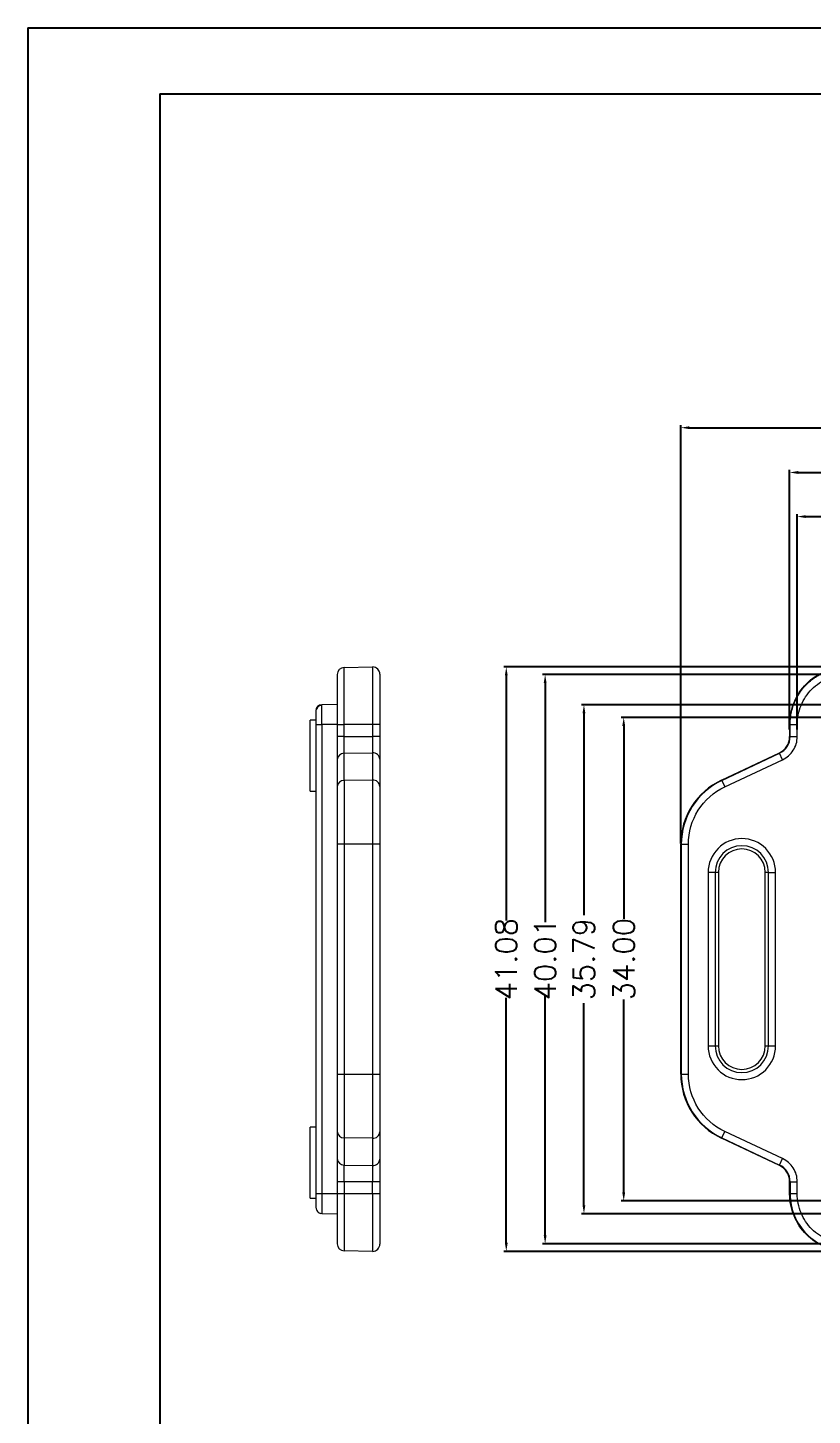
# Model space of a CAD drawing. Header units: inches. Extents: x -870 to -275, y 557 to 752.
# Drawn here: x -869.9 to -814.7, y 654.3 to 751.8 of the extents above; entities that cross this region are included whole.
import ezdxf

# ---------------------------------------------------------------- set-up
doc = ezdxf.new("R2010")
doc.units = ezdxf.units.IN
doc.header["$LTSCALE"] = 0.2
doc.styles.get("Standard").update_dxf_attribs({"font": 'txt', "bigfont": 'gbcbig.shx'})
doc.dimstyles.new('2', dxfattribs={"dimtxt": 1.5, "dimasz": 0.6, "dimexe": 0.18, "dimexo": 0.0625, "dimgap": 0.09, "dimtad": 0, "dimzin": 0, "dimdsep": 46, "dimtxsty": 'Standard', "dimcen": 0, "dimclrd": 3, "dimclre": 3, "dimadec": 0, "dimazin": 2, "dimtfac": 1, "dimtofl": 0, "dimtmove": 0, "dimatfit": 3, "dimfxl": 1, "dimtolj": 1, "dimtzin": 0, "dimarcsym": 0})

# ---------------------------------------------------------------- blocks, each defined once
blk = doc.blocks.new('*D25')
at = {"color": 3, "lineweight": -2}
for p, q in [((-823.958, 694.472), (-823.958, 723.875)), ((-727.575, 694.472), (-727.575, 723.875)), ((-823.358, 723.695), (-778.857, 723.695)), ((-728.175, 723.695), (-772.677, 723.695))]:
    blk.add_line(p, q, dxfattribs=at)
at = {"color": 3}
for points in [[(-823.358, 723.795), (-823.358, 723.595), (-823.958, 723.695)], [(-728.175, 723.795), (-728.175, 723.595), (-727.575, 723.695)]]:
    blk.add_solid(points, dxfattribs=at)
at = {"layer": 'Defpoints', "color": 0}
for p in [(-727.575, 723.695), (-823.958, 694.409), (-727.575, 694.409)]:
    blk.add_point(p, dxfattribs=at)
at = {"color": 0, "insert": (-775.767, 723.695), "char_height": 1.5, "attachment_point": 5}
blk.add_mtext('\\A1;96.38', dxfattribs=at)
blk = doc.blocks.new('*D26')
at = {"color": 3, "lineweight": -2}
for p, q in [((-816.308, 702.467), (-816.308, 720.726)), ((-815.708, 720.546), (-778.482, 720.546)), ((-735.825, 720.546), (-773.052, 720.546)), ((-735.225, 702.467), (-735.225, 720.726))]:
    blk.add_line(p, q, dxfattribs=at)
at = {"color": 3}
for points in [[(-815.708, 720.646), (-815.708, 720.446), (-816.308, 720.546)], [(-735.825, 720.646), (-735.825, 720.446), (-735.225, 720.546)]]:
    blk.add_solid(points, dxfattribs=at)
at = {"layer": 'Defpoints', "color": 0}
for p in [(-735.225, 720.546), (-816.308, 702.405), (-735.225, 702.405)]:
    blk.add_point(p, dxfattribs=at)
at = {"color": 0, "insert": (-775.767, 720.546), "char_height": 1.5, "attachment_point": 5}
blk.add_mtext('\\A1;81.08', dxfattribs=at)
blk = doc.blocks.new('*D27')
at = {"color": 3, "lineweight": -2}
for p, q in [((-815.773, 702.467), (-815.773, 717.624)), ((-815.173, 717.444), (-778.357, 717.444)), ((-736.36, 717.444), (-773.177, 717.444)), ((-735.76, 702.467), (-735.76, 717.624))]:
    blk.add_line(p, q, dxfattribs=at)
at = {"color": 3}
for points in [[(-815.173, 717.544), (-815.173, 717.344), (-815.773, 717.444)], [(-736.36, 717.544), (-736.36, 717.344), (-735.76, 717.444)]]:
    blk.add_solid(points, dxfattribs=at)
at = {"layer": 'Defpoints', "color": 0}
for p in [(-735.76, 717.444), (-815.773, 702.405), (-735.76, 702.405)]:
    blk.add_point(p, dxfattribs=at)
at = {"color": 0, "insert": (-775.767, 717.444), "char_height": 1.5, "attachment_point": 5}
blk.add_mtext('\\A1;80.01', dxfattribs=at)
blk = doc.blocks.new('*D32')
at = {"color": 3, "lineweight": -2}
for p, q in [((-812.331, 706.873), (-836.404, 706.873)), ((-836.224, 706.273), (-836.224, 689.047)), ((-836.224, 666.391), (-836.224, 683.617)), ((-812.331, 665.791), (-836.404, 665.791))]:
    blk.add_line(p, q, dxfattribs=at)
at = {"color": 3}
for points in [[(-836.324, 706.273), (-836.124, 706.273), (-836.224, 706.873)], [(-836.324, 666.391), (-836.124, 666.391), (-836.224, 665.791)]]:
    blk.add_solid(points, dxfattribs=at)
at = {"layer": 'Defpoints', "color": 0}
for p in [(-812.269, 706.873), (-836.224, 665.791), (-812.269, 665.791)]:
    blk.add_point(p, dxfattribs=at)
at = {"color": 0, "insert": (-836.224, 686.332), "char_height": 1.5, "attachment_point": 5, "rotation": 90}
blk.add_mtext('\\A1;41.08', dxfattribs=at)
blk = doc.blocks.new('*D33')
at = {"color": 3, "lineweight": -2}
for p, q in [((-812.331, 706.338), (-833.672, 706.338)), ((-833.492, 705.738), (-833.492, 688.922)), ((-833.492, 666.926), (-833.492, 683.742)), ((-812.331, 666.326), (-833.672, 666.326))]:
    blk.add_line(p, q, dxfattribs=at)
at = {"color": 3}
for points in [[(-833.592, 705.738), (-833.392, 705.738), (-833.492, 706.338)], [(-833.592, 666.926), (-833.392, 666.926), (-833.492, 666.326)]]:
    blk.add_solid(points, dxfattribs=at)
at = {"layer": 'Defpoints', "color": 0}
for p in [(-833.492, 706.338), (-812.269, 706.338), (-812.269, 666.326)]:
    blk.add_point(p, dxfattribs=at)
at = {"color": 0, "insert": (-833.492, 686.332), "char_height": 1.5, "attachment_point": 5, "rotation": 90}
blk.add_mtext('\\A1;40.01', dxfattribs=at)
blk = doc.blocks.new('*D34')
at = {"color": 3, "lineweight": -2}
for p, q in [((-812.329, 704.221), (-830.944, 704.221)), ((-830.764, 703.621), (-830.764, 689.417)), ((-830.764, 669.033), (-830.764, 683.237)), ((-812.329, 668.433), (-830.944, 668.433))]:
    blk.add_line(p, q, dxfattribs=at)
at = {"color": 3}
for points in [[(-830.864, 703.621), (-830.664, 703.621), (-830.764, 704.221)], [(-830.864, 669.033), (-830.664, 669.033), (-830.764, 668.433)]]:
    blk.add_solid(points, dxfattribs=at)
at = {"layer": 'Defpoints', "color": 0}
for p in [(-812.266, 704.221), (-830.764, 668.433), (-812.266, 668.433)]:
    blk.add_point(p, dxfattribs=at)
at = {"color": 0, "insert": (-830.764, 686.327), "char_height": 1.5, "attachment_point": 5, "rotation": 90}
blk.add_mtext('\\A1;35.79', dxfattribs=at)
blk = doc.blocks.new('*D35')
at = {"color": 3, "lineweight": -2}
for p, q in [((-812.329, 703.331), (-828.148, 703.331)), ((-827.968, 702.731), (-827.968, 689.172)), ((-827.968, 669.933), (-827.968, 683.492)), ((-812.329, 669.333), (-828.148, 669.333))]:
    blk.add_line(p, q, dxfattribs=at)
at = {"color": 3}
for points in [[(-828.068, 702.731), (-827.868, 702.731), (-827.968, 703.331)], [(-828.068, 669.933), (-827.868, 669.933), (-827.968, 669.333)]]:
    blk.add_solid(points, dxfattribs=at)
at = {"layer": 'Defpoints', "color": 0}
for p in [(-812.266, 703.331), (-827.968, 669.333), (-812.266, 669.333)]:
    blk.add_point(p, dxfattribs=at)
at = {"color": 0, "insert": (-827.968, 686.332), "char_height": 1.5, "attachment_point": 5, "rotation": 90}
blk.add_mtext('\\A1;34.00', dxfattribs=at)

msp = doc.modelspace()

# ---------------------------------------------------------------- linework, layer by layer
for p, q in [((-869.854, 751.81), (-593.949, 751.81)), ((-869.854, 751.81), (-869.854, 556.726)), ((-860.564, 747.165), (-598.594, 747.165)), ((-860.564, 747.165), (-860.564, 561.371))]:
    msp.add_line(p, q)
at = {"color": 7, "linetype": 'Continuous', "lineweight": 15}
for p, q in [((-847.617, 706.838), (-845.617, 706.873)), ((-848.108, 704.231), (-849.193, 704.212)), ((-849.193, 704.16), (-849.193, 704.212)), ((-849.608, 703.132), (-850.008, 703.132)), ((-850.008, 700.632), (-850.008, 703.132)), ((-849.608, 702.832), (-849.608, 669.832)), ((-848.108, 702.832), (-849.193, 702.832)), ((-849.193, 702.832), (-849.193, 669.832)), ((-848.108, 702.834), (-847.617, 702.834)), ((-848.108, 702.834), (-848.108, 701.975)), ((-847.617, 701.975), (-847.617, 702.834)), ((-845.617, 702.834), (-847.617, 702.834)), ((-845.108, 702.834), (-845.617, 702.834)), ((-845.617, 702.834), (-845.617, 701.975)), ((-845.108, 702.834), (-845.108, 701.975)), ((-816.308, 702.834), (-816.308, 701.975)), ((-816.308, 702.834), (-816.273, 702.834)), ((-816.273, 701.975), (-816.273, 702.834)), ((-816.273, 702.834), (-815.773, 702.834)), ((-815.773, 701.975), (-815.773, 702.834)), ((-847.617, 701.975), (-848.108, 701.975)), ((-847.617, 700.805), (-847.617, 701.975)), ((-847.617, 701.975), (-845.617, 701.975)), ((-845.617, 701.975), (-845.617, 700.836)), ((-845.108, 701.975), (-845.617, 701.975)), ((-816.308, 701.975), (-816.273, 701.975)), ((-816.273, 701.975), (-815.773, 701.975)), ((-850.008, 698.132), (-850.008, 700.632)), ((-847.617, 700.805), (-845.617, 700.836)), ((-847.617, 698.894), (-847.617, 700.805)), ((-845.617, 700.836), (-845.617, 698.925)), ((-845.108, 700.384), (-845.108, 698.473)), ((-821.092, 698.925), (-817.031, 700.836)), ((-821.077, 698.894), (-817.016, 700.805)), ((-817.016, 700.805), (-817.031, 700.836)), ((-816.803, 700.352), (-817.016, 700.805)), ((-848.108, 700.352), (-848.108, 698.441)), ((-820.864, 698.441), (-816.803, 700.352)), ((-845.617, 698.925), (-847.617, 698.894)), ((-847.617, 698.894), (-847.617, 694.409)), ((-845.617, 698.925), (-845.617, 694.409)), ((-821.092, 698.925), (-821.077, 698.894)), ((-821.077, 698.894), (-820.864, 698.441)), ((-850.008, 698.132), (-849.608, 698.132)), ((-847.617, 694.409), (-848.108, 694.409)), ((-848.108, 694.409), (-848.108, 678.255)), ((-847.617, 694.409), (-847.617, 678.255)), ((-845.617, 694.409), (-847.617, 694.409)), ((-845.108, 694.409), (-845.617, 694.409)), ((-845.617, 694.409), (-845.617, 678.255)), ((-845.108, 694.409), (-845.108, 678.255)), ((-823.958, 694.409), (-823.923, 694.409)), ((-823.958, 678.255), (-823.958, 694.409)), ((-823.923, 694.409), (-823.923, 678.255)), ((-823.923, 694.409), (-823.423, 694.409)), ((-823.423, 678.255), (-823.423, 694.409)), ((-822.037, 692.432), (-822.037, 680.232)), ((-821.539, 692.432), (-822.037, 692.432)), ((-821.539, 692.432), (-821.539, 680.232)), ((-821.317, 692.432), (-821.539, 692.432)), ((-821.317, 692.432), (-821.317, 680.232)), ((-818.017, 680.232), (-818.017, 692.432)), ((-817.794, 692.432), (-818.017, 692.432)), ((-817.794, 680.232), (-817.794, 692.432)), ((-817.794, 692.432), (-817.296, 692.432)), ((-817.296, 680.232), (-817.296, 692.432)), ((-822.037, 680.232), (-821.539, 680.232)), ((-821.539, 680.232), (-821.317, 680.232)), ((-818.017, 680.232), (-817.794, 680.232)), ((-817.794, 680.232), (-817.296, 680.232)), ((-848.108, 678.255), (-847.617, 678.255)), ((-847.617, 678.255), (-845.617, 678.255)), ((-847.617, 678.255), (-847.617, 673.771)), ((-845.617, 678.255), (-845.617, 673.739)), ((-845.617, 678.255), (-845.108, 678.255)), ((-823.923, 678.255), (-823.958, 678.255)), ((-823.923, 678.255), (-823.423, 678.255)), ((-849.608, 674.532), (-850.008, 674.532)), ((-850.008, 672.032), (-850.008, 674.532)), ((-848.108, 674.223), (-848.108, 672.312)), ((-845.108, 674.191), (-845.108, 672.28)), ((-821.077, 673.771), (-820.864, 674.223)), ((-816.803, 672.312), (-820.864, 674.223)), ((-845.617, 673.739), (-847.617, 673.771)), ((-847.617, 673.771), (-847.617, 671.86)), ((-845.617, 673.739), (-845.617, 671.828)), ((-821.092, 673.739), (-821.077, 673.771)), ((-817.031, 671.828), (-821.092, 673.739)), ((-821.077, 673.771), (-817.016, 671.86)), ((-817.016, 671.86), (-816.803, 672.312)), ((-850.008, 669.532), (-850.008, 672.032)), ((-847.617, 671.86), (-845.617, 671.828)), ((-847.617, 670.689), (-847.617, 671.86)), ((-845.617, 671.828), (-845.617, 670.689)), ((-817.016, 671.86), (-817.031, 671.828)), ((-847.617, 670.689), (-848.108, 670.689)), ((-848.108, 670.689), (-848.108, 669.83)), ((-845.617, 670.689), (-847.617, 670.689)), ((-847.617, 670.689), (-847.617, 669.83)), ((-845.108, 670.689), (-845.617, 670.689)), ((-845.617, 669.83), (-845.617, 670.689)), ((-845.108, 670.689), (-845.108, 669.83)), ((-816.273, 670.689), (-816.308, 670.689)), ((-816.308, 669.83), (-816.308, 670.689)), ((-816.273, 670.689), (-816.273, 669.83)), ((-816.273, 670.689), (-815.773, 670.689)), ((-815.773, 669.83), (-815.773, 670.689)), ((-850.008, 669.532), (-849.608, 669.532)), ((-848.108, 669.832), (-849.193, 669.832)), ((-847.617, 669.83), (-848.108, 669.83)), ((-845.617, 669.83), (-847.617, 669.83)), ((-845.108, 669.83), (-845.617, 669.83)), ((-816.308, 669.83), (-816.273, 669.83)), ((-815.773, 669.83), (-816.273, 669.83)), ((-849.608, 668.945), (-849.597, 668.878)), ((-849.608, 668.876), (-849.608, 668.877)), ((-849.279, 668.463), (-849.193, 668.452)), ((-849.193, 668.452), (-848.108, 668.433)), ((-845.617, 665.791), (-847.617, 665.826))]:
    msp.add_line(p, q, dxfattribs=at)
at = {"color": 8, "linetype": 'Continuous', "lineweight": 15}
for p, q in [((-849.608, 702.832), (-849.193, 702.832)), ((-849.193, 669.832), (-849.608, 669.832))]:
    msp.add_line(p, q, dxfattribs=at)
at = {"color": 7, "linetype": 'Continuous', "lineweight": 15}
for centre, radius, start, end in [((-847.608, 706.338), 0.5, 91, 180), ((-845.608, 706.373), 0.5, 0, 91), ((-849.186, 703.79), 0.422, 91, 180.28018), ((-817.567, 701.975), 1.259, 295.2, 0), ((-817.567, 701.975), 1.294, 295.2, 0), ((-847.632, 700.328), 0.477, 88.21413, 177.06105), ((-845.587, 700.358), 0.479, 3.06778, 93.64708), ((-847.632, 698.417), 0.477, 88.21413, 177.06105), ((-845.587, 698.447), 0.479, 3.06778, 93.64708), ((-818.967, 694.409), 4.991, 115.2, 180), ((-818.967, 694.409), 4.956, 115.2, 180), ((-819.667, 692.432), 1.873, 0, 180), ((-819.667, 692.432), 1.65, 0, 180), ((-819.667, 680.232), 1.873, 180, 0), ((-819.667, 680.232), 1.65, 180, 0), ((-818.967, 678.255), 4.991, 180, 244.8), ((-818.967, 678.255), 4.956, 180, 244.8), ((-847.632, 674.247), 0.477, 182.93895, 271.78587), ((-845.587, 674.217), 0.479, 266.35292, 356.93222), ((-847.632, 672.336), 0.477, 182.93895, 271.78587), ((-845.587, 672.306), 0.479, 266.35292, 356.93222), ((-817.567, 670.689), 1.259, 0, 64.8), ((-817.567, 670.689), 1.294, 0, 64.8), ((-847.608, 666.326), 0.5, 180, 269), ((-845.608, 666.291), 0.5, 269, 0)]:
    msp.add_arc(centre, radius, start, end, dxfattribs=at)
for points, knots in [([(-848.108, 706.338), (-848.108, 706.338), (-848.108, 706.247), (-848.108, 705.896), (-848.108, 705.636), (-848.108, 704.987), (-848.108, 704.599), (-848.108, 703.751), (-848.108, 703.292), (-848.108, 702.834)], [0, 0, 0, 0, 0.25, 0.25, 0.5, 0.5, 0.75, 0.75, 1, 1, 1, 1]), ([(-847.617, 702.834), (-847.617, 703.358), (-847.617, 703.882), (-847.617, 704.85), (-847.617, 705.294), (-847.617, 706.036), (-847.617, 706.333), (-847.617, 706.734), (-847.617, 706.838), (-847.617, 706.838)], [0, 0, 0, 0, 0.25, 0.25, 0.5, 0.5, 0.75, 0.75, 1, 1, 1, 1]), ([(-845.617, 706.873), (-845.617, 706.873), (-845.617, 706.768), (-845.617, 706.364), (-845.617, 706.065), (-845.617, 705.318), (-845.617, 704.87), (-845.617, 703.892), (-845.617, 703.363), (-845.617, 702.834)], [0, 0, 0, 0, 0.25, 0.25, 0.5, 0.5, 0.75, 0.75, 1, 1, 1, 1]), ([(-845.108, 706.373), (-845.108, 706.373), (-845.108, 706.371), (-845.108, 706.358), (-845.108, 706.337), (-845.108, 706.308), (-845.108, 706.271), (-845.108, 706.225), (-845.108, 706.129), (-845.108, 705.947), (-845.108, 705.603), (-845.108, 705.214), (-845.108, 704.818), (-845.108, 704.467), (-845.108, 704.084), (-845.108, 703.676), (-845.108, 703.256), (-845.108, 702.975), (-845.108, 702.834)], [0, 0, 0, 0, 0.031166, 0.062167, 0.093075, 0.123966, 0.154913, 0.18599, 0.217271, 0.321311, 0.42572, 0.550659, 0.622169, 0.693723, 0.770448, 0.848362, 0.923836, 1, 1, 1, 1]), ([(-816.308, 702.834), (-816.308, 703.363), (-816.203, 703.892), (-815.798, 704.87), (-815.498, 705.318), (-814.75, 706.065), (-814.302, 706.364), (-813.326, 706.768), (-812.797, 706.873), (-812.269, 706.873)], [0, 0, 0, 0, 0.25, 0.25, 0.5, 0.5, 0.75, 0.75, 1, 1, 1, 1]), ([(-816.273, 702.834), (-816.273, 703.134), (-816.205, 703.733), (-815.907, 704.587), (-815.426, 705.352), (-814.787, 705.991), (-814.021, 706.472), (-813.167, 706.771), (-812.568, 706.838), (-812.269, 706.838)], [0, 0, 0, 0, 0.142937, 0.285798, 0.428605, 0.571394, 0.714202, 0.857063, 1, 1, 1, 1]), ([(-815.773, 702.834), (-815.773, 703.292), (-815.682, 703.751), (-815.331, 704.599), (-815.072, 704.987), (-814.423, 705.636), (-814.035, 705.896), (-813.187, 706.247), (-812.727, 706.338), (-812.269, 706.338)], [0, 0, 0, 0, 0.25, 0.25, 0.5, 0.5, 0.75, 0.75, 1, 1, 1, 1]), ([(-849.193, 704.186), (-849.248, 704.175), (-849.332, 704.158), (-849.431, 704.092), (-849.516, 704.009), (-849.592, 703.883), (-849.603, 703.772), (-849.608, 703.719)], [0, 0, 0, 0, 0.2549491, 0.3876057, 0.5200561, 0.7731834, 1, 1, 1, 1]), ([(-849.608, 703.719), (-849.608, 703.676), (-849.608, 703.59), (-849.608, 703.374), (-849.608, 703.116), (-849.608, 702.927), (-849.608, 702.832)], [0, 0, 0, 0, 0.249687, 0.500047, 0.749861, 1, 1, 1, 1]), ([(-848.108, 701.975), (-848.108, 701.635), (-848.108, 701.302), (-848.108, 700.727), (-848.108, 700.497), (-848.108, 700.352)], [0, 0, 0, 0, 0.5, 0.5, 1, 1, 1, 1]), ([(-845.108, 701.975), (-845.108, 701.935), (-845.108, 701.854), (-845.108, 701.733), (-845.108, 701.613), (-845.108, 701.452), (-845.108, 701.254), (-845.108, 701.03), (-845.108, 700.825), (-845.108, 700.648), (-845.108, 700.496), (-845.108, 700.422), (-845.108, 700.384)], [0, 0, 0, 0, 0.061351, 0.122442, 0.183566, 0.24502, 0.372414, 0.500072, 0.627466, 0.755124, 0.877494, 1, 1, 1, 1]), ([(-816.803, 700.352), (-816.495, 700.497), (-816.234, 700.727), (-815.87, 701.302), (-815.773, 701.635), (-815.773, 701.975)], [0, 0, 0, 0, 0.5, 0.5, 1, 1, 1, 1]), ([(-848.108, 698.441), (-848.108, 698.081), (-848.108, 697.511), (-848.108, 696.083), (-848.108, 695.255), (-848.108, 694.409)], [0, 0, 0, 0, 0.5, 0.5, 1, 1, 1, 1]), ([(-845.108, 698.473), (-845.108, 698.443), (-845.108, 698.382), (-845.108, 698.281), (-845.108, 698.172), (-845.108, 698.055), (-845.108, 697.929), (-845.108, 697.703), (-845.108, 697.346), (-845.108, 696.824), (-845.108, 696.252), (-845.108, 695.715), (-845.108, 695.235), (-845.108, 694.824), (-845.108, 694.548), (-845.108, 694.409)], [0, 0, 0, 0, 0.0409667, 0.0817645, 0.1224806, 0.1632026, 0.2040182, 0.2450145, 0.3724716, 0.5000321, 0.6274891, 0.7550496, 0.8367931, 0.9182092, 1, 1, 1, 1]), ([(-823.423, 694.409), (-823.423, 695.255), (-823.182, 696.083), (-822.276, 697.511), (-821.629, 698.081), (-820.864, 698.441)], [0, 0, 0, 0, 0.5, 0.5, 1, 1, 1, 1]), ([(-817.296, 692.432), (-817.296, 693.061), (-817.546, 693.664), (-818.435, 694.553), (-819.038, 694.803), (-820.295, 694.803), (-820.898, 694.553), (-821.787, 693.664), (-822.037, 693.061), (-822.037, 692.432)], [0, 0, 0, 0, 0.25, 0.25, 0.5, 0.5, 0.75, 0.75, 1, 1, 1, 1]), ([(-822.037, 680.232), (-822.037, 679.603), (-821.787, 679), (-820.898, 678.111), (-820.295, 677.862), (-819.038, 677.862), (-818.435, 678.111), (-817.546, 679), (-817.296, 679.603), (-817.296, 680.232)], [0, 0, 0, 0, 0.25, 0.25, 0.5, 0.5, 0.75, 0.75, 1, 1, 1, 1]), ([(-848.108, 678.255), (-848.108, 677.409), (-848.108, 676.581), (-848.108, 675.153), (-848.108, 674.583), (-848.108, 674.223)], [0, 0, 0, 0, 0.5, 0.5, 1, 1, 1, 1]), ([(-845.108, 678.255), (-845.108, 678.186), (-845.108, 678.047), (-845.108, 677.841), (-845.108, 677.635), (-845.108, 677.431), (-845.108, 677.228), (-845.108, 676.885), (-845.108, 676.412), (-845.108, 675.84), (-845.108, 675.318), (-845.108, 674.912), (-845.108, 674.607), (-845.108, 674.378), (-845.108, 674.254), (-845.108, 674.191)], [0, 0, 0, 0, 0.040967, 0.081765, 0.122481, 0.163203, 0.204018, 0.245014, 0.372472, 0.500032, 0.627489, 0.75505, 0.836793, 0.918209, 1, 1, 1, 1]), ([(-820.864, 674.223), (-821.629, 674.583), (-822.276, 675.153), (-823.182, 676.581), (-823.423, 677.409), (-823.423, 678.255)], [0, 0, 0, 0, 0.5, 0.5, 1, 1, 1, 1]), ([(-848.108, 672.312), (-848.108, 672.167), (-848.108, 671.937), (-848.108, 671.363), (-848.108, 671.029), (-848.108, 670.689)], [0, 0, 0, 0, 0.5, 0.5, 1, 1, 1, 1]), ([(-845.108, 672.28), (-845.108, 672.262), (-845.108, 672.226), (-845.108, 672.163), (-845.108, 672.093), (-845.108, 671.988), (-845.108, 671.839), (-845.108, 671.635), (-845.108, 671.411), (-845.108, 671.175), (-845.108, 670.933), (-845.108, 670.77), (-845.108, 670.689)], [0, 0, 0, 0, 0.061351, 0.122442, 0.183566, 0.24502, 0.372414, 0.500072, 0.627466, 0.755124, 0.877494, 1, 1, 1, 1]), ([(-815.773, 670.689), (-815.773, 671.029), (-815.87, 671.363), (-816.234, 671.937), (-816.495, 672.167), (-816.803, 672.312)], [0, 0, 0, 0, 0.5, 0.5, 1, 1, 1, 1]), ([(-849.608, 669.832), (-849.609, 669.709), (-849.609, 669.483), (-849.606, 669.149), (-849.614, 668.924), (-849.562, 668.689), (-849.441, 668.525), (-849.335, 668.485), (-849.277, 668.462)], [0, 0, 0, 0, 0.2018865, 0.3697609, 0.6077927, 0.7642003, 0.8707371, 1, 1, 1, 1]), ([(-848.108, 669.83), (-848.108, 669.372), (-848.108, 668.913), (-848.108, 668.066), (-848.108, 667.677), (-848.108, 667.028), (-848.108, 666.768), (-848.108, 666.417), (-848.108, 666.326), (-848.108, 666.326)], [0, 0, 0, 0, 0.25, 0.25, 0.5, 0.5, 0.75, 0.75, 1, 1, 1, 1]), ([(-847.617, 669.83), (-847.617, 669.531), (-847.617, 668.931), (-847.617, 668.078), (-847.617, 667.312), (-847.617, 666.673), (-847.617, 666.192), (-847.617, 665.893), (-847.617, 665.826), (-847.617, 665.826)], [0, 0, 0, 0, 0.142937, 0.285798, 0.428605, 0.571394, 0.714202, 0.857063, 1, 1, 1, 1]), ([(-845.617, 669.83), (-845.617, 669.302), (-845.617, 668.772), (-845.617, 667.795), (-845.617, 667.347), (-845.617, 666.599), (-845.617, 666.3), (-845.617, 665.896), (-845.617, 665.791), (-845.617, 665.791)], [0, 0, 0, 0, 0.25, 0.25, 0.5, 0.5, 0.75, 0.75, 1, 1, 1, 1]), ([(-845.108, 669.83), (-845.108, 669.773), (-845.108, 669.66), (-845.108, 669.492), (-845.108, 669.325), (-845.108, 669.159), (-845.108, 668.909), (-845.108, 668.581), (-845.108, 668.197), (-845.108, 667.847), (-845.108, 667.451), (-845.108, 667.062), (-845.108, 666.718), (-845.108, 666.518), (-845.108, 666.402), (-845.108, 666.338), (-845.108, 666.298), (-845.108, 666.293), (-845.108, 666.291)], [0, 0, 0, 0, 0.030603, 0.061005, 0.091276, 0.121487, 0.151709, 0.229523, 0.306342, 0.3778, 0.449402, 0.574336, 0.678648, 0.782779, 0.837334, 0.891459, 0.945548, 1, 1, 1, 1]), ([(-812.269, 665.791), (-812.797, 665.791), (-813.326, 665.896), (-814.302, 666.3), (-814.75, 666.599), (-815.498, 667.347), (-815.798, 667.795), (-816.203, 668.772), (-816.308, 669.302), (-816.308, 669.83)], [0, 0, 0, 0, 0.25, 0.25, 0.5, 0.5, 0.75, 0.75, 1, 1, 1, 1]), ([(-816.273, 669.83), (-816.273, 669.306), (-816.169, 668.782), (-815.768, 667.814), (-815.472, 667.37), (-814.731, 666.629), (-814.286, 666.332), (-813.317, 665.93), (-812.793, 665.826), (-812.269, 665.826)], [0, 0, 0, 0, 0.25, 0.25, 0.5, 0.5, 0.75, 0.75, 1, 1, 1, 1]), ([(-812.269, 666.326), (-812.727, 666.326), (-813.187, 666.417), (-814.035, 666.768), (-814.423, 667.028), (-815.072, 667.677), (-815.331, 668.066), (-815.682, 668.913), (-815.773, 669.372), (-815.773, 669.83)], [0, 0, 0, 0, 0.25, 0.25, 0.5, 0.5, 0.75, 0.75, 1, 1, 1, 1])]:
    msp.add_open_spline(points, degree=3, knots=knots, dxfattribs=at)
at = {"color": 8, "linetype": 'Continuous', "lineweight": 15}
msp.add_open_spline([(-849.193, 702.832), (-849.193, 703.013), (-849.193, 703.375), (-849.193, 703.826), (-849.193, 704.109), (-849.193, 704.147), (-849.193, 704.16)], degree=3, knots=[0, 0, 0, 0, 0.28494, 0.570372, 0.855809, 1, 1, 1, 1], dxfattribs=at)
at = {"color": 7, "linetype": 'Continuous', "lineweight": 15}
msp.add_open_spline([(-849.193, 669.832), (-849.193, 669.592), (-849.193, 669.11), (-849.193, 668.581), (-849.193, 668.452), (-849.193, 668.452)], degree=3, dxfattribs=at)

# ---------------------------------------------------------------- dimensions: what is measured, and where the dimension line sits
for base, p1, p2, picture, middle in [((-727.575, 723.695), (-823.958, 694.409), (-727.575, 694.409), '*D25', (-775.767, 723.695)), ((-735.225, 720.546), (-816.308, 702.405), (-735.225, 702.405), '*D26', (-775.767, 720.546)), ((-735.76, 717.444), (-815.773, 702.405), (-735.76, 702.405), '*D27', (-775.767, 717.444))]:
    dim = msp.add_linear_dim(base=base, p1=p1, p2=p2, dimstyle='2')
    dim.commit()
    dim.dimension.update_dxf_attribs({"geometry": picture, "text_midpoint": middle, "dimtype": 160})
for base, p1, p2, picture, middle in [((-836.224, 665.791), (-812.269, 706.873), (-812.269, 665.791), '*D32', (-836.224, 686.332)), ((-833.492, 706.338), (-812.269, 666.326), (-812.269, 706.338), '*D33', (-833.492, 686.332)), ((-827.968, 669.333), (-812.266, 703.331), (-812.266, 669.333), '*D35', (-827.968, 686.332))]:
    dim = msp.add_linear_dim(base=base, p1=p1, p2=p2, angle=90, dimstyle='2')
    dim.commit()
    dim.dimension.update_dxf_attribs({"geometry": picture, "text_midpoint": middle})
dim = msp.add_linear_dim(base=(-830.764, 668.433), p1=(-812.266, 704.221), p2=(-812.266, 668.433), angle=90, dimstyle='2')
dim.commit()
dim.dimension.update_dxf_attribs({"geometry": '*D34', "text_midpoint": (-830.764, 686.327), "dimtype": 160})

doc.saveas('drawing.dxf')
